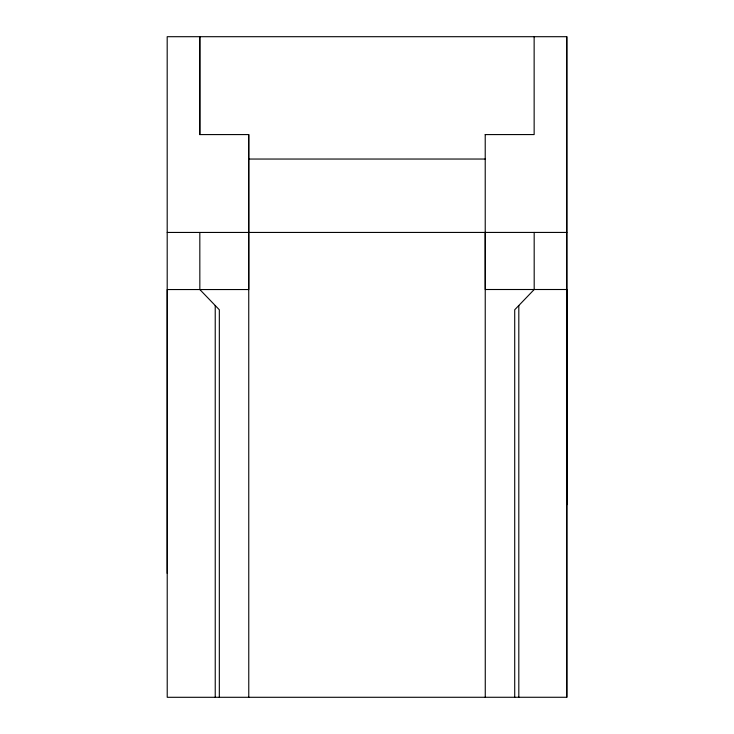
<?xml version="1.0" encoding="UTF-8"?>
<svg xmlns="http://www.w3.org/2000/svg" width="734" height="734" viewBox="0 0 734 734"><rect width="100%" height="100%" fill="white"/><g stroke="black" fill="none" stroke-linecap="round" stroke-linejoin="round"><path stroke-width="1.1" d="M167.187 573.355L167.224 289.545L248.771 289.545L248.734 134.579L199.804 134.588L199.804 36.718L199.813 134.588M566.786 504.827L566.822 289.508L485.266 289.508L485.229 232.43M566.786 697.282L566.795 36.7L167.187 36.7L167.224 697.3L566.822 697.272L566.776 36.7M485.22 134.588L534.15 134.57L534.141 36.7M248.725 159.049L485.22 159.039M167.214 232.449L566.813 232.43M534.178 232.43L534.196 289.508L514.717 309.757L514.717 697.272M199.822 232.449L199.841 289.545L219.328 309.785L219.328 697.3M518.81 305.5L518.81 697.272M485.22 134.57L485.266 697.272M248.743 134.579L248.771 697.3M215.227 305.537L215.236 697.3"/></g></svg>
